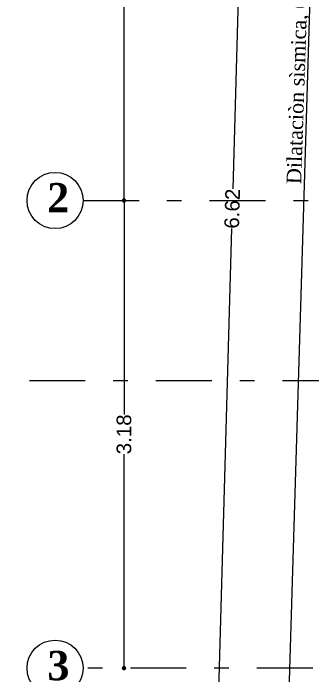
# Model space of a CAD drawing. Header units: inches. Extents: x 2908 to 3459, y -3172 to -55.
# Drawn here: x 3277.352 to 3279.393, y -160.452 to -155.941 of the extents above; entities that cross this region are included whole.
import ezdxf

# ---------------------------------------------------------------- set-up
doc = ezdxf.new("R2010")
doc.units = ezdxf.units.IN
doc.header["$MEASUREMENT"] = 0
doc.linetypes.add('DASHDOT', pattern=[25.4, 12.7, -6.35, 0, -6.35])
for name, color, linetype, lineweight in [('Capa2', 1, 'Continuous', 25), ('COTA', 1, 'Continuous', 9), ('E-EJES', 1, 'DASHDOT', 5), ('muros bajitos', 4, 'Continuous', 15)]:
    doc.layers.add(name, color=color, linetype=linetype, lineweight=lineweight)
doc.layers.add('TEXTO', color=4, linetype='Continuous')
doc.styles.add('Arial new', font='arial.ttf')
doc.styles.add('CONSTRUCTORA', font='times.ttf', dxfattribs={"height": 0.3})
doc.dimstyles.new('GUS', dxfattribs={"dimtxt": 0.1, "dimasz": 0.03, "dimexe": 0.05, "dimexo": 0.05, "dimgap": 0.005, "dimtad": 0, "dimzin": 1, "dimdsep": 46, "dimtxsty": 'Arial new', "dimblk": 'DOT', "dimcen": 0.01, "dimse1": 1, "dimse2": 1, "dimclrd": 1, "dimclre": 252, "dimclrt": 1, "dimaunit": 1, "dimadec": 0, "dimazin": 2, "dimtfac": 1, "dimtmove": 0, "dimatfit": 2, "dimldrblk": 'ARCHTICK', "dimfxl": 1, "dimlwd": -1, "dimlwe": -1, "dimarcsym": 1})

# ---------------------------------------------------------------- blocks, each defined once
blk = doc.blocks.new('_Dot')
at = {"color": 0, "linetype": 'ByBlock', "lineweight": -2}
blk.add_line((-0.5, 0), (-1, 0), dxfattribs=at)
at = {"color": 0, "linetype": 'ByBlock', "const_width": 0.5}
blk.add_lwpolyline([(-0.25, 0, 1), (0.25, 0, 1)], format="xyb", close=True, dxfattribs=at)
blk = doc.blocks.new('*D4541')
at = {"layer": 'COTA', "color": 1, "linetype": 'Continuous', "transparency": 16777216}
for p, q in [((3278.9373, -153.9912), (3278.8485, -157.1369)), ((3278.752, -160.5519), (3278.8409, -157.4061))]:
    blk.add_line(p, q, dxfattribs=at)
at = {"layer": 'Defpoints', "color": 0, "transparency": 16777216}
for p in [(3278.9382, -153.9612), (3279.5802, -153.9793, -1.031), (3279.3932, -160.6, -1.031)]:
    blk.add_point(p, dxfattribs=at)
at = {"layer": 'COTA', "color": 1, "transparency": 16777216, "xscale": 0.03, "yscale": 0.03, "zscale": 0.03}
for p, rotation in [((3278.9382, -153.9612), 88.38233466526347), ((3278.7512, -160.5819), 268.3823346652634)]:
    blk.add_blockref('_Dot', p, dxfattribs=dict(at, rotation=rotation))
at = {"layer": 'COTA', "color": 1, "transparency": 16777216, "insert": (3278.8447, -157.2715), "char_height": 0.1, "attachment_point": 5, "rotation": 88.3823, "style": 'Arial new'}
blk.add_mtext('6.62', dxfattribs=at)
blk = doc.blocks.new('_ArchTick')
at = {"color": 0, "linetype": 'ByBlock', "const_width": 0.15}
blk.add_lwpolyline([(-0.5, -0.5), (0.5, 0.5)], dxfattribs=at)
blk = doc.blocks.new('*D4831')
at = {"layer": 'COTA', "color": 1, "linetype": 'Continuous', "transparency": 16777216}
for p, q in [((3278.1066, -154.2093), (3278.1066, -155.563)), ((3278.1066, -157.1859), (3278.1066, -155.8322))]:
    blk.add_line(p, q, dxfattribs=at)
at = {"layer": 'Defpoints', "color": 0, "transparency": 16777216}
for p in [(3277.8279, -154.1793), (3277.8279, -157.2159), (3278.1066, -157.2159)]:
    blk.add_point(p, dxfattribs=at)
at = {"layer": 'COTA', "color": 1, "transparency": 16777216, "xscale": 0.03, "yscale": 0.03, "zscale": 0.03}
for p, rotation in [((3278.1066, -154.1793), 90), ((3278.1066, -157.2159), 270)]:
    blk.add_blockref('_Dot', p, dxfattribs=dict(at, rotation=rotation))
at = {"layer": 'COTA', "color": 1, "transparency": 16777216, "insert": (3278.1066, -155.6976), "char_height": 0.1, "attachment_point": 5, "rotation": 90, "style": 'Arial new'}
blk.add_mtext('3.04', dxfattribs=at)
blk = doc.blocks.new('*D4832')
at = {"layer": 'COTA', "color": 1, "linetype": 'Continuous', "transparency": 16777216}
for p, q in [((3278.1066, -157.2459), (3278.1066, -158.6732)), ((3278.1066, -160.3705), (3278.1066, -158.9431))]:
    blk.add_line(p, q, dxfattribs=at)
at = {"layer": 'Defpoints', "color": 0, "transparency": 16777216}
for p in [(3277.8279, -157.2159), (3277.8279, -160.4005), (3278.1066, -160.4005)]:
    blk.add_point(p, dxfattribs=at)
at = {"layer": 'COTA', "color": 1, "transparency": 16777216, "xscale": 0.03, "yscale": 0.03, "zscale": 0.03}
for p, rotation in [((3278.1066, -157.2159), 90), ((3278.1066, -160.4005), 270)]:
    blk.add_blockref('_Dot', p, dxfattribs=dict(at, rotation=rotation))
at = {"layer": 'COTA', "color": 1, "transparency": 16777216, "insert": (3278.1066, -158.8082), "char_height": 0.1, "attachment_point": 5, "rotation": 90, "style": 'Arial new'}
blk.add_mtext('3.18', dxfattribs=at)

msp = doc.modelspace()

# ---------------------------------------------------------------- linework, layer by layer
at = {"layer": 'Capa2'}
for centre in [(3277.6366, -157.2159), (3277.6366, -160.4005)]:
    msp.add_circle(centre, 0.1912, dxfattribs=at)
at = {"layer": 'E-EJES', "ltscale": 0.03}
for p, q in [((3277.8279, -157.2159), (3293.0976, -157.2159)), ((3276.5999, -158.4405, -7.182), (3294.3082, -158.441, -7.182)), ((3279.3933, -160.4005), (3277.8279, -160.4005))]:
    msp.add_line(p, q, dxfattribs=at)
at = {"layer": 'muros bajitos'}
msp.add_line((3279.2236, -160.8547), (3279.4301, -153.9798), dxfattribs=at)
msp.add_line((3279.2236, -160.8547), (3279.4301, -153.9798), dxfattribs=at)

# ---------------------------------------------------------------- texts
at = {"layer": 'TEXTO', "style": 'CONSTRUCTORA'}
msp.add_text('Dilataciòn sìsmica, 0.15 m', height=0.1, rotation=88.0994, dxfattribs=at).set_placement((3279.314, -157.1059))
at = {"layer": 'TEXTO', "char_height": 0.2, "width": 4.725521, "attachment_point": 1, "rotation": 359.9982, "style": 'CONSTRUCTORA'}
for s, insert in [('{\\fTimes New Roman|b1|i0|c0|p18;\\T1.1;2}', (3277.5823, -157.0972)), ('{\\fTimes New Roman|b1|i0|c0|p18;\\T1.1;3}', (3277.584, -160.2825))]:
    msp.add_mtext(s, dxfattribs=dict(at, insert=insert))

# ---------------------------------------------------------------- dimensions: what is measured, and where the dimension line sits
at = {"layer": 'COTA'}
dim = msp.add_aligned_dim(p1=(3279.3932, -160.6), p2=(3279.5802, -153.9793), distance=0.6422, dimstyle='GUS', dxfattribs=at)
dim.commit()
dim.dimension.update_dxf_attribs({"geometry": '*D4541', "text_midpoint": (3278.8447, -157.2715, 1.031)})
for base, p1, p2, picture, middle in [((3278.1066, -157.2159), (3277.8279, -154.1793), (3277.8279, -157.2159), '*D4831', (3278.1066, -155.6976)), ((3278.1066, -160.4005), (3277.8279, -157.2159), (3277.8279, -160.4005), '*D4832', (3278.1066, -158.8082))]:
    dim = msp.add_linear_dim(base=base, p1=p1, p2=p2, angle=90, dimstyle='GUS', dxfattribs=at)
    dim.commit()
    dim.dimension.update_dxf_attribs({"geometry": picture, "text_midpoint": middle})

doc.saveas('drawing.dxf')
